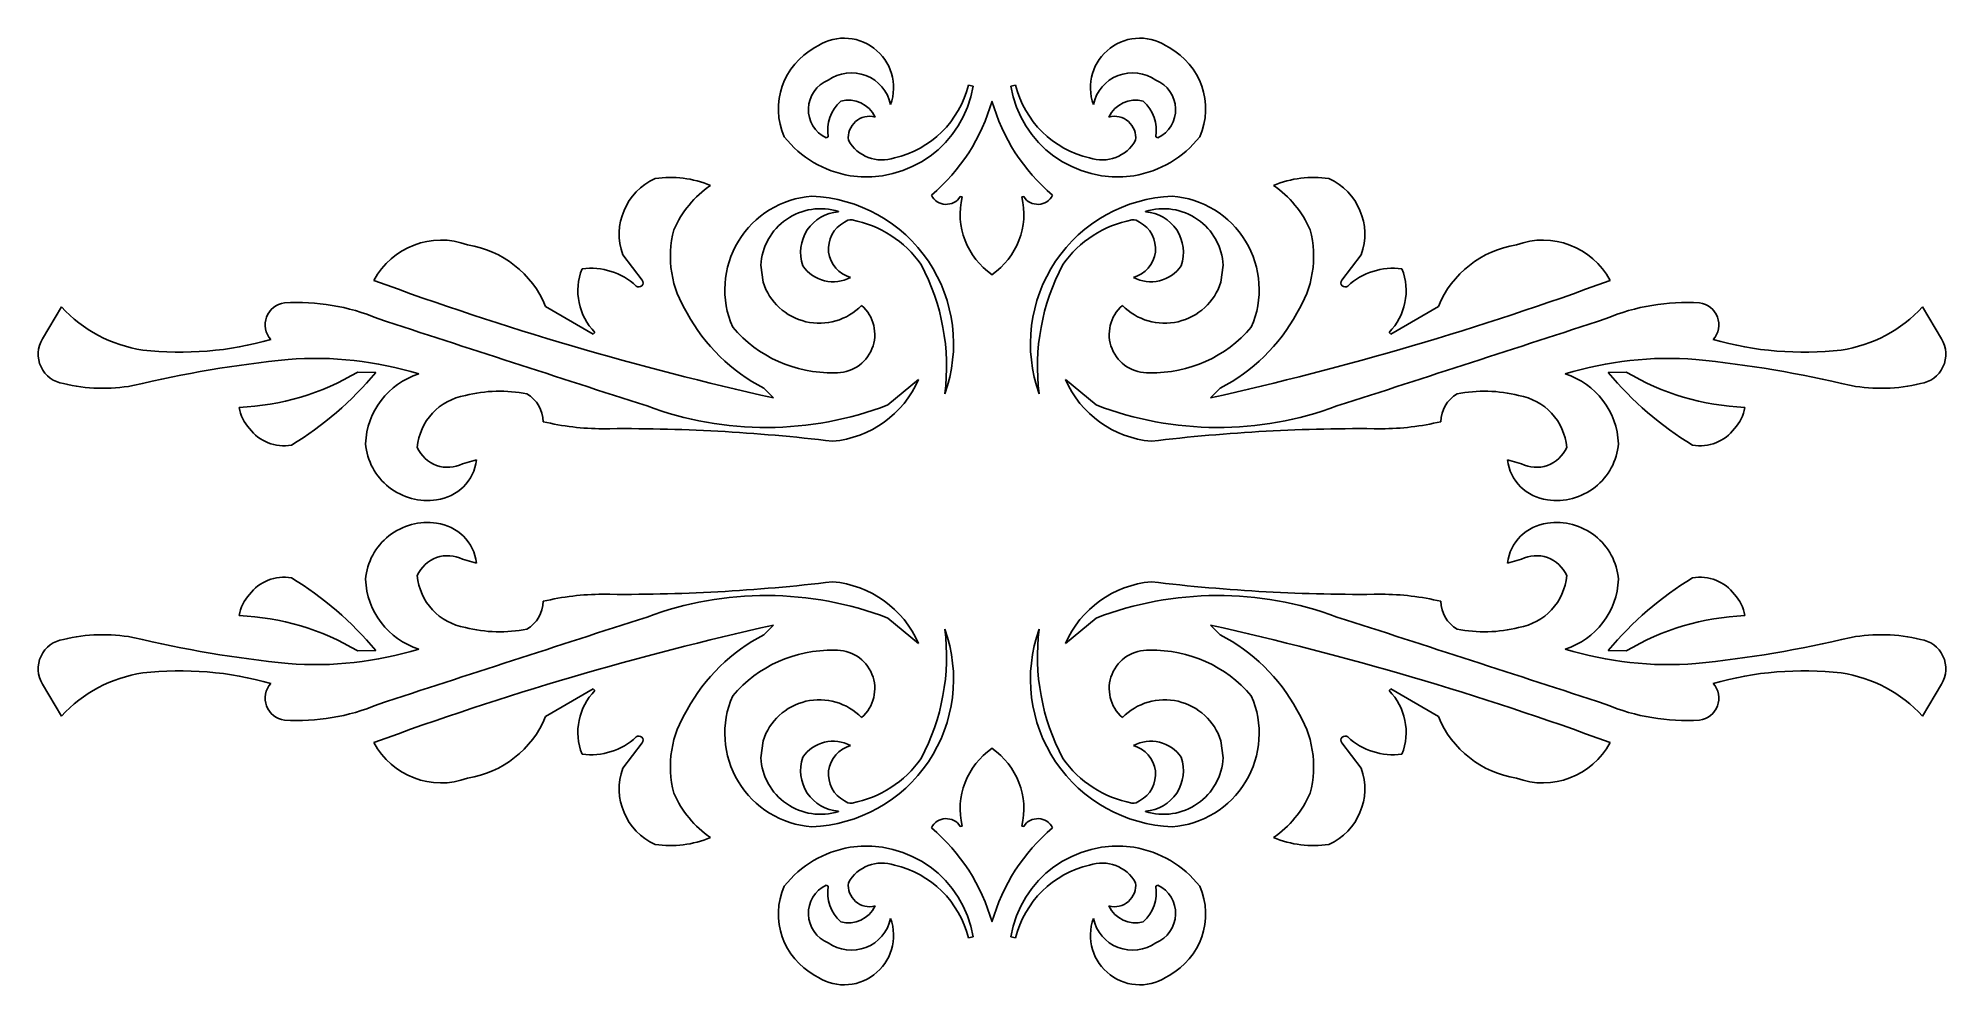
# Model space of a CAD drawing. Extents: x 0 to 225, y 0 to 112.
import ezdxf

# ---------------------------------------------------------------- set-up
doc = ezdxf.new("R2010")
doc.units = 0
doc.layers.add('WHITE', color=7, linetype='CONTINUOUS')

msp = doc.modelspace()

# ---------------------------------------------------------------- linework, layer by layer
at = {"layer": 'WHITE', "linetype": 'CONTINUOUS'}
for p, q in [((110.13251, 105.872714), (109.587791, 105.991511)), ((114.607792, 105.872714), (115.152511, 105.991511)), ((93.076801, 99.882835), (92.820642, 99.758683)), ((131.663502, 99.882835), (131.91966, 99.758683)), ((108.622545, 92.841798), (108.85423, 92.820223)), ((115.886073, 92.820223), (116.117757, 92.841798)), ((94.285047, 91.104304), (94.286457, 91.055526)), ((130.455256, 91.104304), (130.453845, 91.055526)), ((68.886009, 85.973366), (71.168676, 83.007501)), ((155.854294, 85.973366), (153.571627, 83.007501)), ((85.411968, 82.763754), (85.123896, 84.752406)), ((139.328335, 82.763754), (139.616406, 84.752406)), ((0.497027, 76.102112), (2.740808, 79.862582)), ((65.388317, 76.629683), (59.788725, 79.922086)), ((159.351986, 76.629683), (164.951577, 79.922086)), ((224.243276, 76.102112), (221.999495, 79.862582)), ((65.596081, 76.843529), (65.388317, 76.629683)), ((159.144222, 76.843529), (159.351986, 76.629683)), ((37.654691, 72.186312), (39.768134, 72.118883)), ((187.085611, 72.186312), (184.972169, 72.118883)), ((86.620893, 69.130822), (85.493317, 70.302268)), ((100.095127, 68.303513), (103.709722, 71.306118)), ((124.645176, 68.303513), (121.03058, 71.306118)), ((138.119409, 69.130822), (139.246986, 70.302268)), ((50.00857, 61.365994), (51.648747, 61.823659)), ((174.731733, 61.365994), (173.091556, 61.823659)), ((50.00857, 50.145665), (51.648747, 49.688001)), ((174.731733, 50.145665), (173.091556, 49.688001)), ((100.095127, 43.208147), (103.709722, 40.205542)), ((124.645176, 43.208147), (121.03058, 40.205542)), ((86.620893, 42.380837), (85.493317, 41.209392)), ((138.119409, 42.380837), (139.246986, 41.209392)), ((37.654691, 39.325348), (39.768134, 39.392776)), ((187.085611, 39.325348), (184.972169, 39.392776)), ((0.497027, 35.409548), (2.740808, 31.649078)), ((65.388317, 34.881977), (59.788725, 31.589573)), ((65.596081, 34.66813), (65.388317, 34.881977)), ((159.144222, 34.66813), (159.351986, 34.881977)), ((159.351986, 34.881977), (164.951577, 31.589573)), ((224.243276, 35.409548), (221.999495, 31.649078)), ((68.886009, 25.538294), (71.168676, 28.504158)), ((85.411968, 28.747906), (85.123896, 26.759254)), ((139.328335, 28.747906), (139.616406, 26.759254)), ((155.854294, 25.538294), (153.571627, 28.504158)), ((94.285047, 20.407356), (94.286457, 20.456133)), ((130.455256, 20.407356), (130.453845, 20.456133)), ((108.622545, 18.669862), (108.85423, 18.691437)), ((115.886073, 18.691437), (116.117757, 18.669862)), ((93.076801, 11.628824), (92.820642, 11.752977)), ((131.663502, 11.628824), (131.91966, 11.752977)), ((110.13251, 5.638946), (109.587791, 5.520149)), ((114.607792, 5.638946), (115.152511, 5.520149))]:
    msp.add_line(p, q, dxfattribs=at)
for centre, radius, start, end in [((95.412779, 103.180768), 8.20432, 118.358246, 203.583247), ((94.940866, 105.677412), 5.834248, -19.889362, 125.948001), ((129.799436, 105.677412), 5.834248, 54.051999, 199.889362), ((129.327523, 103.180768), 8.20432, -23.583247, 61.641754), ((94.463723, 103.102549), 3.725742, 111.997775, 243.831803), ((95.80477, 102.702551), 4.727172, 12.089072, 125.373816), ((97.5728, 107.890382), 12.720743, -98.629789, -9.126367), ((98.274101, 108.768444), 11.649504, -77.091823, -13.790566), ((127.167502, 107.890382), 12.720743, -170.873633, -81.370211), ((126.466202, 108.768444), 11.649504, -166.209434, -102.908177), ((128.935532, 102.702551), 4.727172, 54.626184, 167.910928), ((130.276579, 103.102549), 3.725742, -63.831803, 68.002225), ((97.541658, 100.677298), 4.534988, 131.364844, 190.089437), ((95.458404, 100.722502), 3.480454, 25.522229, 105.219826), ((90.69386, 110.204155), 22.518138, -49.794559, -15.716297), ((134.046442, 110.204155), 22.518138, -164.283703, -130.205441), ((129.281899, 100.722502), 3.480454, 74.780174, 154.477771), ((127.198645, 100.677298), 4.534988, -10.089437, 48.635156), ((97.950561, 99.793212), 2.51401, 75.047308, 187.145882), ((126.789742, 99.793212), 2.51401, -7.145882, 104.952692), ((97.632811, 107.527519), 12.371515, -141.926624, -99.156737), ((99.40214, 101.687542), 4.521342, -150.781381, -70.968779), ((125.338162, 101.687542), 4.521342, -109.031221, -29.218619), ((127.107491, 107.527519), 12.371515, -80.843263, -38.073376), ((75.616159, 88.428112), 7.163846, 114.117471, 200.038866), ((74.505623, 82.78735), 12.314017, 67.585646, 98.483759), ((150.234679, 82.78735), 12.314017, 81.516241, 112.414354), ((149.124144, 88.428112), 7.163846, -20.038866, 65.882529), ((86.172368, 84.045969), 12.292984, 124.548438, 156.548405), ((91.930029, 81.885134), 11.034287, 94.066471, 203.632937), ((90.451336, 75.51866), 17.386926, -19.835616, 87.705138), ((106.972665, 93.88097), 1.949868, -153.346491, -32.204653), ((117.307797, 90.804316), 8.690608, 166.587285, 235.378068), ((107.432506, 90.804316), 8.690608, -55.378068, 13.412715), ((117.767638, 93.88097), 1.949868, -147.795347, -26.653509), ((134.288967, 75.51866), 17.386926, 92.294862, 199.835616), ((132.810274, 81.885134), 11.034287, -23.632937, 85.933529), ((138.567935, 84.045969), 12.292984, 23.451595, 55.451562), ((92.181871, 84.355277), 7.069138, 72.691578, 176.779554), ((94.600094, 86.285068), 4.780757, 93.761538, 199.361548), ((95.696986, 89.115097), 1, 79.289339, 135), ((93.494197, 77.469045), 12.852545, 34.995493, 79.289339), ((131.246106, 77.469045), 12.852545, 100.710661, 145.004507), ((129.043317, 89.115097), 1, 45, 100.710661), ((130.140208, 86.285068), 4.780757, -19.361548, 86.238462), ((132.558432, 84.355277), 7.069138, 3.220446, 107.308422), ((47.468759, 78.761506), 8.967116, 69.613724, 151.96318), ((86.635452, 85.792367), 12.154791, 164.999996, 213.212165), ((96.611174, 86.713717), 3.505894, 117.545208, 255.260563), ((128.129129, 86.713717), 3.505894, -75.260563, 62.454792), ((138.10485, 85.792367), 12.154791, -33.212165, 15.000004), ((177.271543, 78.761506), 8.967116, 28.03682, 110.386276), ((48.723481, 75.335518), 11.978157, 22.514115, 81.023465), ((176.016822, 75.335518), 11.978157, 98.976535, 157.485885), ((70.599972, 81.758129), 7.013716, 158.366704, 224.484206), ((65.107335, 76.538016), 7.8731, 47.213701, 97.495627), ((93.677148, 87.17079), 4.35591, -145.444714, -62.043686), ((81.453283, 72.847312), 25.558136, -7.256826, 27.984776), ((143.28702, 72.847312), 25.558136, 152.015224, 187.256826), ((131.063154, 87.17079), 4.35591, -117.956314, -34.555286), ((159.632967, 76.538016), 7.8731, 82.504373, 132.786299), ((154.14033, 81.758129), 7.013716, -44.484206, 21.633296), ((166.879548, 428.886531), 368.599541, -110.208086, -102.576294), ((70.772443, 82.702543), 0.5, -129.372494, 37.583551), ((92.030542, 84.880365), 6.948782, -162.265791, -44.225181), ((132.70976, 84.880365), 6.948782, -135.774819, -17.734209), ((57.860754, 428.886531), 368.599541, -77.423706, -69.791914), ((153.967859, 82.702543), 0.5, 142.416449, 309.372494), ((14.716042, 90.859154), 16.258254, -137.439482, -98.47518), ((29.326202, 77.754894), 2.58456, 96.825271, 222.265783), ((30.618809, 56.110055), 24.263879, 67.181759, 93.780357), ((94.98044, 89.027843), 20.991729, -151.882057, -116.868592), ((94.028067, 76.620131), 4.532656, -92.874263, 48.860653), ((130.712235, 76.620131), 4.532656, 131.139347, 272.874263), ((129.759862, 89.027843), 20.991729, -63.131408, -28.117943), ((194.121493, 56.110055), 24.263879, 86.219643, 112.818241), ((195.414101, 77.754894), 2.58456, -42.265783, 83.174729), ((210.024261, 90.859154), 16.258254, -81.52482, -42.560518), ((3026.303696, 9224.849431), 9621.538534, -108.081769, -107.883304), ((93.440906, 87.340284), 15.251354, -139.630467, -88.647909), ((131.299397, 87.340284), 15.251354, -91.352091, -40.369533), ((-2801.563393, 9224.849431), 9621.538534, -72.116696, -71.918231), ((3.518767, 74.299113), 3.518767, 149.176498, 261.400829), ((16.754978, 113.33107), 38.806895, -96.562457, -74.058457), ((207.985325, 113.33107), 38.806895, -105.941543, -83.437543), ((221.221536, 74.299113), 3.518767, -81.400829, 30.823502), ((43.280326, -63.972874), 138.337634, 95.74166, 103.426109), ((22.431569, 97.709834), 29.718574, -87.586947, -59.186671), ((32.655387, 32.437775), 41.358092, 72.872166, 94.458154), ((9.435021, 97.342525), 39.450346, -58.876046, -39.745375), ((47.532351, 63.409748), 8.967031, 107.502525, 177.888288), ((192.084916, 32.437775), 41.358092, 85.541846, 107.127834), ((177.207952, 63.409748), 8.967031, 2.111712, 72.497475), ((215.305282, 97.342525), 39.450346, -140.254625, -121.123954), ((202.308733, 97.709834), 29.718574, -120.813329, -92.413053), ((181.459977, -63.972874), 138.337634, 76.573891, 84.25834), ((7.634058, 90.020083), 19.753221, -103.589875, -79.718951), ((54.379435, 53.928659), 16.000453, 78.462787, 104.650886), ((92.54594, 76.160093), 12.173377, -85.041592, -23.499242), ((132.194363, 76.160093), 12.173377, -156.500758, -94.958408), ((170.360868, 53.928659), 16.000453, 75.349114, 101.537213), ((217.106244, 90.020083), 19.753221, -100.281049, -76.410125), ((28.218361, 68.694076), 4.585711, -171.51703, -136.274784), ((51.40394, 62.736994), 6.757352, 99.12361, 175.265167), ((55.61391, 66.248763), 3.890215, 1.301694, 59.649429), ((85.756138, 105.749821), 40.097788, -110.477658, -69.047092), ((138.984165, 105.749821), 40.097788, -110.952908, -69.522342), ((169.126392, 66.248763), 3.890215, 120.350571, 178.698306), ((173.336363, 62.736994), 6.757352, 4.734833, 80.87639), ((196.521942, 68.694076), 4.585711, -43.725216, -8.48297), ((28.961597, 68.569492), 5.072765, -143.110292, -80.182452), ((66.468077, 94.985857), 29.483213, -103.664412, -89.932555), ((68.852571, -141.578911), 207.094907, 83.137393, 90.650116), ((155.887732, -141.578911), 207.094907, 89.349884, 96.862607), ((158.272225, 94.985857), 29.483213, -90.067445, -76.335588), ((195.778706, 68.569492), 5.072765, -99.817548, -36.889708), ((45.84101, 64.348968), 7.295049, -175.212856, -81.304069), ((48.260834, 64.881746), 3.926206, -156.159032, -63.567299), ((176.479469, 64.881746), 3.926206, -116.432701, -23.840968), ((178.899292, 64.348968), 7.295049, -98.695931, -4.787144), ((46.29102, 62.498178), 5.40002, -83.055196, -7.175583), ((178.449283, 62.498178), 5.40002, -172.824417, -96.944804), ((45.84101, 47.162692), 7.295049, 81.304069, 175.212856), ((46.29102, 49.013482), 5.40002, 7.175583, 83.055196), ((178.449283, 49.013482), 5.40002, 96.944804, 172.824417), ((178.899292, 47.162692), 7.295049, 4.787144, 98.695931), ((48.260834, 46.629914), 3.926206, 63.567299, 156.159032), ((176.479469, 46.629914), 3.926206, 23.840968, 116.432701), ((28.961597, 42.942168), 5.072765, 80.182452, 143.110292), ((9.435021, 14.169135), 39.450346, 39.745375, 58.876046), ((47.532351, 48.101912), 8.967031, -177.888288, -107.502525), ((51.40394, 48.774665), 6.757352, -175.265167, -99.12361), ((68.852571, 253.09057), 207.094907, -90.650116, -83.137393), ((92.54594, 35.351567), 12.173377, 23.499242, 85.041592), ((132.194363, 35.351567), 12.173377, 94.958408, 156.500758), ((155.887732, 253.09057), 207.094907, -96.862607, -89.349884), ((173.336363, 48.774665), 6.757352, -80.87639, -4.734833), ((177.207952, 48.101912), 8.967031, -72.497475, -2.111712), ((215.305282, 14.169135), 39.450346, 121.123954, 140.254625), ((195.778706, 42.942168), 5.072765, 36.889708, 99.817548), ((28.218361, 42.817584), 4.585711, 136.274784, 171.51703), ((55.61391, 45.262897), 3.890215, -59.649429, -1.301694), ((66.468077, 16.525802), 29.483213, 89.932555, 103.664412), ((85.756138, 5.761839), 40.097788, 69.047092, 110.477658), ((138.984165, 5.761839), 40.097788, 69.522342, 110.952908), ((158.272225, 16.525802), 29.483213, 76.335588, 90.067445), ((169.126392, 45.262897), 3.890215, -178.698306, -120.350571), ((196.521942, 42.817584), 4.585711, 8.48297, 43.725216), ((22.431569, 13.801826), 29.718574, 59.186671, 87.586947), ((3026.303696, -9113.337771), 9621.538534, 107.883304, 108.081769), ((-2801.563393, -9113.337771), 9621.538534, 71.918231, 72.116696), ((202.308733, 13.801826), 29.718574, 92.413053, 120.813329), ((3.518767, 37.212547), 3.518767, 98.599171, 210.823502), ((7.634058, 21.491577), 19.753221, 79.718951, 103.589875), ((43.280326, 175.484533), 138.337634, -103.426109, -95.74166), ((166.879548, -317.374871), 368.599541, 102.576294, 110.208086), ((54.379435, 57.583001), 16.000453, -104.650886, -78.462787), ((94.98044, 22.483817), 20.991729, 116.868592, 151.882057), ((90.451336, 35.993), 17.386926, -87.705138, 19.835616), ((81.453283, 38.664348), 25.558136, -27.984776, 7.256826), ((134.288967, 35.993), 17.386926, 160.164384, 267.705138), ((143.28702, 38.664348), 25.558136, 172.743174, 207.984776), ((57.860754, -317.374871), 368.599541, 69.791914, 77.423706), ((129.759862, 22.483817), 20.991729, 28.117943, 63.131408), ((170.360868, 57.583001), 16.000453, -101.537213, -75.349114), ((181.459977, 175.484533), 138.337634, -84.25834, -76.573891), ((217.106244, 21.491577), 19.753221, 76.410125, 100.281049), ((221.221536, 37.212547), 3.518767, -30.823502, 81.400829), ((32.655387, 79.073885), 41.358092, -94.458154, -72.872166), ((93.440906, 24.171376), 15.251354, 88.647909, 139.630467), ((94.028067, 34.891529), 4.532656, -48.860653, 92.874263), ((130.712235, 34.891529), 4.532656, 87.125737, 228.860653), ((131.299397, 24.171376), 15.251354, 40.369533, 91.352091), ((192.084916, 79.073885), 41.358092, -107.127834, -85.541846), ((14.716042, 20.652506), 16.258254, 98.47518, 137.439482), ((16.754978, -1.819411), 38.806895, 74.058457, 96.562457), ((207.985325, -1.819411), 38.806895, 83.437543, 105.941543), ((210.024261, 20.652506), 16.258254, 42.560518, 81.52482), ((29.326202, 33.756765), 2.58456, 137.734217, 263.174729), ((70.599972, 29.753531), 7.013716, 135.515794, 201.633296), ((91.930029, 29.626526), 11.034287, 156.367063, 265.933529), ((132.810274, 29.626526), 11.034287, -85.933529, 23.632937), ((154.14033, 29.753531), 7.013716, -21.633296, 44.484206), ((195.414101, 33.756765), 2.58456, -83.174729, 42.265783), ((30.618809, 55.401605), 24.263879, -93.780357, -67.181759), ((48.723481, 36.176142), 11.978157, -81.023465, -22.514115), ((86.635452, 25.719293), 12.154791, 146.787835, 195.000004), ((92.030542, 26.631294), 6.948782, 44.225181, 162.265791), ((132.70976, 26.631294), 6.948782, 17.734209, 135.774819), ((138.10485, 25.719293), 12.154791, -15.000004, 33.212165), ((176.016822, 36.176142), 11.978157, -157.485885, -98.976535), ((194.121493, 55.401605), 24.263879, -112.818241, -86.219643), ((70.772443, 28.809117), 0.5, -37.583551, 129.372494), ((153.967859, 28.809117), 0.5, 50.627506, 217.583551), ((47.468759, 32.750154), 8.967116, -151.96318, -69.613724), ((65.107335, 34.973644), 7.8731, -97.495627, -47.213701), ((93.677148, 24.340869), 4.35591, 62.043686, 145.444714), ((96.611174, 24.797943), 3.505894, 104.739437, 242.454792), ((117.307797, 20.707343), 8.690608, 124.621932, 193.412715), ((107.432506, 20.707343), 8.690608, -13.412715, 55.378068), ((131.063154, 24.340869), 4.35591, 34.555286, 117.956314), ((128.129129, 24.797943), 3.505894, -62.454792, 75.260563), ((159.632967, 34.973644), 7.8731, -132.786299, -82.504373), ((177.271543, 32.750154), 8.967116, -110.386276, -28.03682), ((75.616159, 23.083548), 7.163846, 159.961134, 245.882529), ((92.181871, 27.156382), 7.069138, -176.779554, -72.691578), ((94.600094, 25.226592), 4.780757, 160.638452, 266.238462), ((93.494197, 34.042615), 12.852545, -79.289339, -34.995493), ((131.246106, 34.042615), 12.852545, -145.004507, -100.710661), ((130.140208, 25.226592), 4.780757, -86.238462, 19.361548), ((132.558432, 27.156382), 7.069138, -107.308422, -3.220446), ((149.124144, 23.083548), 7.163846, -65.882529, 20.038866), ((86.172368, 27.465691), 12.292984, -156.548405, -124.548438), ((138.567935, 27.465691), 12.292984, -55.451562, -23.451595), ((95.696986, 22.396563), 1, -135, -79.289339), ((129.043317, 22.396563), 1, -100.710661, -45), ((106.972665, 17.63069), 1.949868, 32.204653, 153.346491), ((90.69386, 1.307505), 22.518138, 15.716297, 49.794559), ((134.046442, 1.307505), 22.518138, 130.205441, 164.283703), ((117.767638, 17.63069), 1.949868, 26.653509, 147.795347), ((74.505623, 28.72431), 12.314017, -98.483759, -67.585646), ((97.632811, 3.984141), 12.371515, 99.156737, 141.926624), ((97.5728, 3.621278), 12.720743, 9.126367, 98.629789), ((127.167502, 3.621278), 12.720743, 81.370211, 170.873633), ((127.107491, 3.984141), 12.371515, 38.073376, 80.843263), ((150.234679, 28.72431), 12.314017, -112.414354, -81.516241), ((99.40214, 9.824118), 4.521342, 70.968779, 150.781381), ((98.274101, 2.743216), 11.649504, 13.790566, 77.091823), ((126.466202, 2.743216), 11.649504, 102.908177, 166.209434), ((125.338162, 9.824118), 4.521342, 29.218619, 109.031221), ((95.412779, 8.330892), 8.20432, 156.416753, 241.641754), ((94.463723, 8.409111), 3.725742, 116.168197, 248.002225), ((97.541658, 10.834362), 4.534988, 169.910563, 228.635156), ((97.950561, 11.718448), 2.51401, 172.854118, 284.952692), ((126.789742, 11.718448), 2.51401, -104.952692, 7.145882), ((127.198645, 10.834362), 4.534988, -48.635156, 10.089437), ((130.276579, 8.409111), 3.725742, -68.002225, 63.831803), ((129.327523, 8.330892), 8.20432, -61.641754, 23.583247), ((95.458404, 10.789157), 3.480454, -105.219826, -25.522229), ((129.281899, 10.789157), 3.480454, -154.477771, -74.780174), ((94.940866, 5.834248), 5.834248, -125.948001, 19.889362), ((95.80477, 8.809109), 4.727172, -125.373816, -12.089072), ((129.799436, 5.834248), 5.834248, 160.110638, 305.948001), ((128.935532, 8.809109), 4.727172, -167.910928, -54.626184)]:
    msp.add_arc(centre, radius, start, end, dxfattribs=at)

doc.saveas('drawing.dxf')
